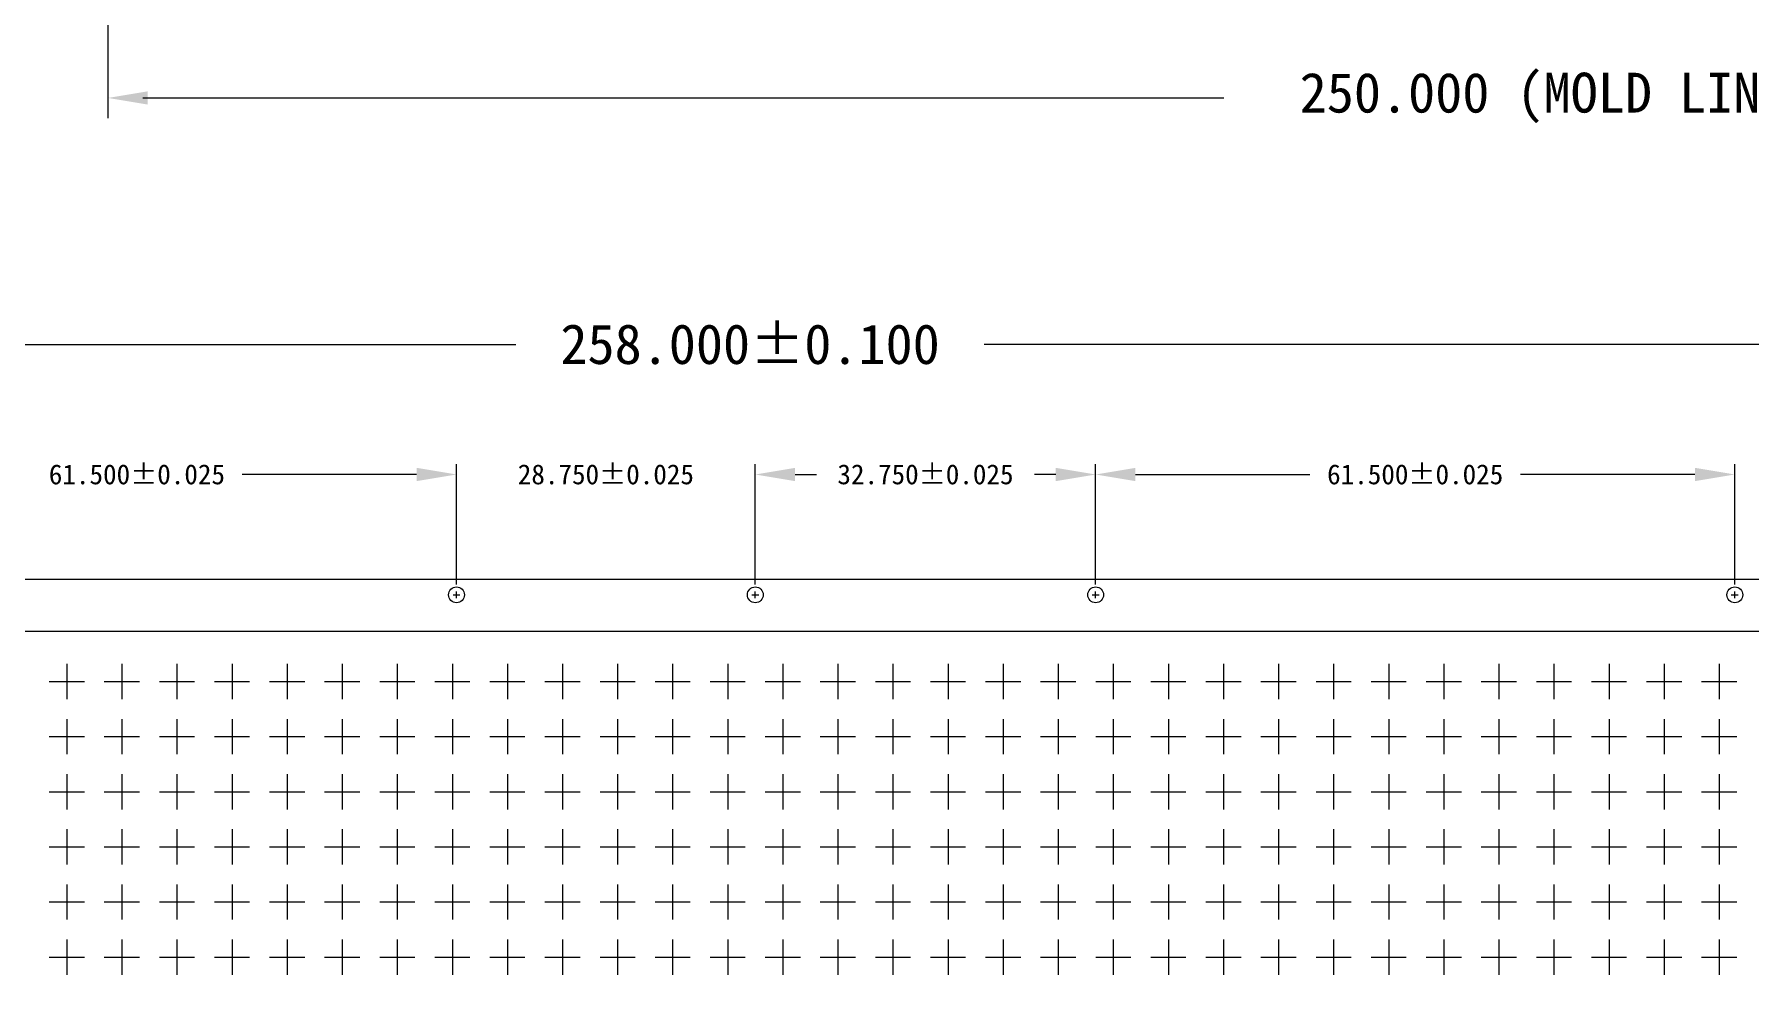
# Model space of a CAD drawing. Extents: x -197 to -81, y -157 to -2.
# Drawn here: x -170.94 to -121.42, y -130.72 to -103.31 of the extents above; entities that cross this region are included whole.
import ezdxf

# ---------------------------------------------------------------- set-up
doc = ezdxf.new("R2010")
doc.units = 0
doc.header["$LTSCALE"] = 5
doc.header["$MEASUREMENT"] = 0
doc.linetypes.add('0', pattern=[0])
doc.linetypes.add('CENTER', pattern=[2, 1.25, -0.25, 0.25, -0.25])
for name, color, linetype in [('1', 7, 'CONTINUOUS'), ('1D', 4, 'CONTINUOUS'), ('标注', 4, '0')]:
    doc.layers.add(name, color=color, linetype=linetype)
doc.layers.add('center', color=1, linetype='CONTINUOUS', lineweight=18)
doc.styles.add('宋体', font='SimSun.ttf')

msp = doc.modelspace()

# ---------------------------------------------------------------- linework, layer by layer
at = {"layer": '1', "lineweight": 5, "elevation": -0.0291}
msp.add_lwpolyline([(-111.8796, -142.422), (-188.6796, -142.422), (-188.9796, -142.122), (-188.9796, -138.972), (-188.7996, -138.972, 0.4142136), (-188.6796, -138.852), (-188.6796, -133.092, 0.4142136), (-188.7996, -132.972), (-188.9796, -132.972), (-188.9796, -128.472), (-188.7996, -128.472, 0.4142136), (-188.6796, -128.352), (-188.6796, -122.592, 0.4142136), (-188.7996, -122.472), (-188.9796, -122.472), (-188.9796, -119.322), (-188.6796, -119.022), (-111.8796, -119.022)], format="xyb", dxfattribs=at)
at = {"layer": '1', "lineweight": 5}
for centre in [(-158.7546, -119.4756, -0.0291), (-150.1296, -119.4756, -0.0291), (-140.3046, -119.4756, -0.0291), (-121.8546, -119.4756, -0.0291)]:
    msp.add_circle(centre, 0.2286, dxfattribs=at)
at = {"layer": '1D', "lineweight": 5}
for p, q in [((-158.8546, -119.4756, -0.0291), (-158.6546, -119.4756, -0.0291)), ((-158.7546, -119.5756, -0.0291), (-158.7546, -119.3756, -0.0291)), ((-150.2296, -119.4756, -0.0291), (-150.0296, -119.4756, -0.0291)), ((-150.1296, -119.5756, -0.0291), (-150.1296, -119.3756, -0.0291)), ((-140.4046, -119.4756, -0.0291), (-140.2046, -119.4756, -0.0291)), ((-140.3046, -119.5756, -0.0291), (-140.3046, -119.3756, -0.0291)), ((-121.9546, -119.4756, -0.0291), (-121.7546, -119.4756, -0.0291)), ((-121.8546, -119.5756, -0.0291), (-121.8546, -119.3756, -0.0291))]:
    msp.add_line(p, q, dxfattribs=at)
at = {"layer": '1D', "lineweight": 5, "elevation": -0.0291}
msp.add_lwpolyline([(-187.3296, -120.522), (-112.9296, -120.522), (-112.9296, -140.922), (-187.3296, -140.922)], close=True, dxfattribs=at)
at = {"layer": 'center', "color": 1, "linetype": 'CENTER', "lineweight": 5}
for p, q in [((-170.0046, -121.4698, -0.0291), (-170.0046, -122.4843, -0.0291)), ((-168.4146, -121.4698, -0.0291), (-168.4146, -122.4843, -0.0291)), ((-166.8246, -121.4698, -0.0291), (-166.8246, -122.4843, -0.0291)), ((-165.2346, -121.4698, -0.0291), (-165.2346, -122.4843, -0.0291)), ((-163.6446, -121.4698, -0.0291), (-163.6446, -122.4843, -0.0291)), ((-162.0546, -121.4698, -0.0291), (-162.0546, -122.4843, -0.0291)), ((-160.4646, -121.4698, -0.0291), (-160.4646, -122.4843, -0.0291)), ((-158.8746, -121.4698, -0.0291), (-158.8746, -122.4843, -0.0291)), ((-157.2846, -121.4698, -0.0291), (-157.2846, -122.4843, -0.0291)), ((-155.6946, -121.4698, -0.0291), (-155.6946, -122.4843, -0.0291)), ((-154.1046, -121.4698, -0.0291), (-154.1046, -122.4843, -0.0291)), ((-152.5146, -121.4698, -0.0291), (-152.5146, -122.4843, -0.0291)), ((-150.9246, -121.4698, -0.0291), (-150.9246, -122.4843, -0.0291)), ((-149.3346, -121.4698, -0.0291), (-149.3346, -122.4843, -0.0291)), ((-147.7446, -121.4698, -0.0291), (-147.7446, -122.4843, -0.0291)), ((-146.1546, -121.4698, -0.0291), (-146.1546, -122.4843, -0.0291)), ((-144.5646, -121.4698, -0.0291), (-144.5646, -122.4843, -0.0291)), ((-142.9746, -121.4698, -0.0291), (-142.9746, -122.4843, -0.0291)), ((-141.3846, -121.4698, -0.0291), (-141.3846, -122.4843, -0.0291)), ((-139.7946, -121.4698, -0.0291), (-139.7946, -122.4843, -0.0291)), ((-138.2046, -121.4698, -0.0291), (-138.2046, -122.4843, -0.0291)), ((-136.6146, -121.4698, -0.0291), (-136.6146, -122.4843, -0.0291)), ((-135.0246, -121.4698, -0.0291), (-135.0246, -122.4843, -0.0291)), ((-133.4346, -121.4698, -0.0291), (-133.4346, -122.4843, -0.0291)), ((-131.8446, -121.4698, -0.0291), (-131.8446, -122.4843, -0.0291)), ((-130.2546, -121.4698, -0.0291), (-130.2546, -122.4843, -0.0291)), ((-128.6646, -121.4698, -0.0291), (-128.6646, -122.4843, -0.0291)), ((-127.0746, -121.4698, -0.0291), (-127.0746, -122.4843, -0.0291)), ((-125.4846, -121.4698, -0.0291), (-125.4846, -122.4843, -0.0291)), ((-123.8946, -121.4698, -0.0291), (-123.8946, -122.4843, -0.0291)), ((-122.3046, -121.4698, -0.0291), (-122.3046, -122.4843, -0.0291)), ((-170.5118, -121.977, -0.0291), (-169.4974, -121.977, -0.0291)), ((-168.9218, -121.977, -0.0291), (-167.9074, -121.977, -0.0291)), ((-167.3318, -121.977, -0.0291), (-166.3174, -121.977, -0.0291)), ((-165.7418, -121.977, -0.0291), (-164.7274, -121.977, -0.0291)), ((-164.1518, -121.977, -0.0291), (-163.1374, -121.977, -0.0291)), ((-162.5618, -121.977, -0.0291), (-161.5474, -121.977, -0.0291)), ((-160.9718, -121.977, -0.0291), (-159.9574, -121.977, -0.0291)), ((-159.3818, -121.977, -0.0291), (-158.3674, -121.977, -0.0291)), ((-157.7918, -121.977, -0.0291), (-156.7774, -121.977, -0.0291)), ((-156.2018, -121.977, -0.0291), (-155.1874, -121.977, -0.0291)), ((-154.6118, -121.977, -0.0291), (-153.5974, -121.977, -0.0291)), ((-153.0218, -121.977, -0.0291), (-152.0074, -121.977, -0.0291)), ((-151.4318, -121.977, -0.0291), (-150.4174, -121.977, -0.0291)), ((-149.8418, -121.977, -0.0291), (-148.8274, -121.977, -0.0291)), ((-148.2518, -121.977, -0.0291), (-147.2374, -121.977, -0.0291)), ((-146.6618, -121.977, -0.0291), (-145.6474, -121.977, -0.0291)), ((-145.0718, -121.977, -0.0291), (-144.0574, -121.977, -0.0291)), ((-143.4818, -121.977, -0.0291), (-142.4674, -121.977, -0.0291)), ((-141.8918, -121.977, -0.0291), (-140.8774, -121.977, -0.0291)), ((-140.3018, -121.977, -0.0291), (-139.2874, -121.977, -0.0291)), ((-138.7118, -121.977, -0.0291), (-137.6974, -121.977, -0.0291)), ((-137.1218, -121.977, -0.0291), (-136.1074, -121.977, -0.0291)), ((-135.5318, -121.977, -0.0291), (-134.5174, -121.977, -0.0291)), ((-133.9418, -121.977, -0.0291), (-132.9274, -121.977, -0.0291)), ((-132.3518, -121.977, -0.0291), (-131.3374, -121.977, -0.0291)), ((-130.7618, -121.977, -0.0291), (-129.7474, -121.977, -0.0291)), ((-129.1718, -121.977, -0.0291), (-128.1574, -121.977, -0.0291)), ((-127.5818, -121.977, -0.0291), (-126.5674, -121.977, -0.0291)), ((-125.9918, -121.977, -0.0291), (-124.9774, -121.977, -0.0291)), ((-124.4018, -121.977, -0.0291), (-123.3874, -121.977, -0.0291)), ((-122.8118, -121.977, -0.0291), (-121.7974, -121.977, -0.0291)), ((-170.0046, -123.0598, -0.0291), (-170.0046, -124.0743, -0.0291)), ((-168.4146, -123.0598, -0.0291), (-168.4146, -124.0743, -0.0291)), ((-166.8246, -123.0598, -0.0291), (-166.8246, -124.0743, -0.0291)), ((-165.2346, -123.0598, -0.0291), (-165.2346, -124.0743, -0.0291)), ((-163.6446, -123.0598, -0.0291), (-163.6446, -124.0743, -0.0291)), ((-162.0546, -123.0598, -0.0291), (-162.0546, -124.0743, -0.0291)), ((-160.4646, -123.0598, -0.0291), (-160.4646, -124.0743, -0.0291)), ((-158.8746, -123.0598, -0.0291), (-158.8746, -124.0743, -0.0291)), ((-157.2846, -123.0598, -0.0291), (-157.2846, -124.0743, -0.0291)), ((-155.6946, -123.0598, -0.0291), (-155.6946, -124.0743, -0.0291)), ((-154.1046, -123.0598, -0.0291), (-154.1046, -124.0743, -0.0291)), ((-152.5146, -123.0598, -0.0291), (-152.5146, -124.0743, -0.0291)), ((-150.9246, -123.0598, -0.0291), (-150.9246, -124.0743, -0.0291)), ((-149.3346, -123.0598, -0.0291), (-149.3346, -124.0743, -0.0291)), ((-147.7446, -123.0598, -0.0291), (-147.7446, -124.0743, -0.0291)), ((-146.1546, -123.0598, -0.0291), (-146.1546, -124.0743, -0.0291)), ((-144.5646, -123.0598, -0.0291), (-144.5646, -124.0743, -0.0291)), ((-142.9746, -123.0598, -0.0291), (-142.9746, -124.0743, -0.0291)), ((-141.3846, -123.0598, -0.0291), (-141.3846, -124.0743, -0.0291)), ((-139.7946, -123.0598, -0.0291), (-139.7946, -124.0743, -0.0291)), ((-138.2046, -123.0598, -0.0291), (-138.2046, -124.0743, -0.0291)), ((-136.6146, -123.0598, -0.0291), (-136.6146, -124.0743, -0.0291)), ((-135.0246, -123.0598, -0.0291), (-135.0246, -124.0743, -0.0291)), ((-133.4346, -123.0598, -0.0291), (-133.4346, -124.0743, -0.0291)), ((-131.8446, -123.0598, -0.0291), (-131.8446, -124.0743, -0.0291)), ((-130.2546, -123.0598, -0.0291), (-130.2546, -124.0743, -0.0291)), ((-128.6646, -123.0598, -0.0291), (-128.6646, -124.0743, -0.0291)), ((-127.0746, -123.0598, -0.0291), (-127.0746, -124.0743, -0.0291)), ((-125.4846, -123.0598, -0.0291), (-125.4846, -124.0743, -0.0291)), ((-123.8946, -123.0598, -0.0291), (-123.8946, -124.0743, -0.0291)), ((-122.3046, -123.0598, -0.0291), (-122.3046, -124.0743, -0.0291)), ((-170.5118, -123.567, -0.0291), (-169.4974, -123.567, -0.0291)), ((-168.9218, -123.567, -0.0291), (-167.9074, -123.567, -0.0291)), ((-167.3318, -123.567, -0.0291), (-166.3174, -123.567, -0.0291)), ((-165.7418, -123.567, -0.0291), (-164.7274, -123.567, -0.0291)), ((-164.1518, -123.567, -0.0291), (-163.1374, -123.567, -0.0291)), ((-162.5618, -123.567, -0.0291), (-161.5474, -123.567, -0.0291)), ((-160.9718, -123.567, -0.0291), (-159.9574, -123.567, -0.0291)), ((-159.3818, -123.567, -0.0291), (-158.3674, -123.567, -0.0291)), ((-157.7918, -123.567, -0.0291), (-156.7774, -123.567, -0.0291)), ((-156.2018, -123.567, -0.0291), (-155.1874, -123.567, -0.0291)), ((-154.6118, -123.567, -0.0291), (-153.5974, -123.567, -0.0291)), ((-153.0218, -123.567, -0.0291), (-152.0074, -123.567, -0.0291)), ((-151.4318, -123.567, -0.0291), (-150.4174, -123.567, -0.0291)), ((-149.8418, -123.567, -0.0291), (-148.8274, -123.567, -0.0291)), ((-148.2518, -123.567, -0.0291), (-147.2374, -123.567, -0.0291)), ((-146.6618, -123.567, -0.0291), (-145.6474, -123.567, -0.0291)), ((-145.0718, -123.567, -0.0291), (-144.0574, -123.567, -0.0291)), ((-143.4818, -123.567, -0.0291), (-142.4674, -123.567, -0.0291)), ((-141.8918, -123.567, -0.0291), (-140.8774, -123.567, -0.0291)), ((-140.3018, -123.567, -0.0291), (-139.2874, -123.567, -0.0291)), ((-138.7118, -123.567, -0.0291), (-137.6974, -123.567, -0.0291)), ((-137.1218, -123.567, -0.0291), (-136.1074, -123.567, -0.0291)), ((-135.5318, -123.567, -0.0291), (-134.5174, -123.567, -0.0291)), ((-133.9418, -123.567, -0.0291), (-132.9274, -123.567, -0.0291)), ((-132.3518, -123.567, -0.0291), (-131.3374, -123.567, -0.0291)), ((-130.7618, -123.567, -0.0291), (-129.7474, -123.567, -0.0291)), ((-129.1718, -123.567, -0.0291), (-128.1574, -123.567, -0.0291)), ((-127.5818, -123.567, -0.0291), (-126.5674, -123.567, -0.0291)), ((-125.9918, -123.567, -0.0291), (-124.9774, -123.567, -0.0291)), ((-124.4018, -123.567, -0.0291), (-123.3874, -123.567, -0.0291)), ((-122.8118, -123.567, -0.0291), (-121.7974, -123.567, -0.0291)), ((-170.0046, -124.6498, -0.0291), (-170.0046, -125.6643, -0.0291)), ((-168.4146, -124.6498, -0.0291), (-168.4146, -125.6643, -0.0291)), ((-166.8246, -124.6498, -0.0291), (-166.8246, -125.6643, -0.0291)), ((-165.2346, -124.6498, -0.0291), (-165.2346, -125.6643, -0.0291)), ((-163.6446, -124.6498, -0.0291), (-163.6446, -125.6643, -0.0291)), ((-162.0546, -124.6498, -0.0291), (-162.0546, -125.6643, -0.0291)), ((-160.4646, -124.6498, -0.0291), (-160.4646, -125.6643, -0.0291)), ((-158.8746, -124.6498, -0.0291), (-158.8746, -125.6643, -0.0291)), ((-157.2846, -124.6498, -0.0291), (-157.2846, -125.6643, -0.0291)), ((-155.6946, -124.6498, -0.0291), (-155.6946, -125.6643, -0.0291)), ((-154.1046, -124.6498, -0.0291), (-154.1046, -125.6643, -0.0291)), ((-152.5146, -124.6498, -0.0291), (-152.5146, -125.6643, -0.0291)), ((-150.9246, -124.6498, -0.0291), (-150.9246, -125.6643, -0.0291)), ((-149.3346, -124.6498, -0.0291), (-149.3346, -125.6643, -0.0291)), ((-147.7446, -124.6498, -0.0291), (-147.7446, -125.6643, -0.0291)), ((-146.1546, -124.6498, -0.0291), (-146.1546, -125.6643, -0.0291)), ((-144.5646, -124.6498, -0.0291), (-144.5646, -125.6643, -0.0291)), ((-142.9746, -124.6498, -0.0291), (-142.9746, -125.6643, -0.0291)), ((-141.3846, -124.6498, -0.0291), (-141.3846, -125.6643, -0.0291)), ((-139.7946, -124.6498, -0.0291), (-139.7946, -125.6643, -0.0291)), ((-138.2046, -124.6498, -0.0291), (-138.2046, -125.6643, -0.0291)), ((-136.6146, -124.6498, -0.0291), (-136.6146, -125.6643, -0.0291)), ((-135.0246, -124.6498, -0.0291), (-135.0246, -125.6643, -0.0291)), ((-133.4346, -124.6498, -0.0291), (-133.4346, -125.6643, -0.0291)), ((-131.8446, -124.6498, -0.0291), (-131.8446, -125.6643, -0.0291)), ((-130.2546, -124.6498, -0.0291), (-130.2546, -125.6643, -0.0291)), ((-128.6646, -124.6498, -0.0291), (-128.6646, -125.6643, -0.0291)), ((-127.0746, -124.6498, -0.0291), (-127.0746, -125.6643, -0.0291)), ((-125.4846, -124.6498, -0.0291), (-125.4846, -125.6643, -0.0291)), ((-123.8946, -124.6498, -0.0291), (-123.8946, -125.6643, -0.0291)), ((-122.3046, -124.6498, -0.0291), (-122.3046, -125.6643, -0.0291)), ((-170.5118, -125.157, -0.0291), (-169.4974, -125.157, -0.0291)), ((-168.9218, -125.157, -0.0291), (-167.9074, -125.157, -0.0291)), ((-167.3318, -125.157, -0.0291), (-166.3174, -125.157, -0.0291)), ((-165.7418, -125.157, -0.0291), (-164.7274, -125.157, -0.0291)), ((-164.1518, -125.157, -0.0291), (-163.1374, -125.157, -0.0291)), ((-162.5618, -125.157, -0.0291), (-161.5474, -125.157, -0.0291)), ((-160.9718, -125.157, -0.0291), (-159.9574, -125.157, -0.0291)), ((-159.3818, -125.157, -0.0291), (-158.3674, -125.157, -0.0291)), ((-157.7918, -125.157, -0.0291), (-156.7774, -125.157, -0.0291)), ((-156.2018, -125.157, -0.0291), (-155.1874, -125.157, -0.0291)), ((-154.6118, -125.157, -0.0291), (-153.5974, -125.157, -0.0291)), ((-153.0218, -125.157, -0.0291), (-152.0074, -125.157, -0.0291)), ((-151.4318, -125.157, -0.0291), (-150.4174, -125.157, -0.0291)), ((-149.8418, -125.157, -0.0291), (-148.8274, -125.157, -0.0291)), ((-148.2518, -125.157, -0.0291), (-147.2374, -125.157, -0.0291)), ((-146.6618, -125.157, -0.0291), (-145.6474, -125.157, -0.0291)), ((-145.0718, -125.157, -0.0291), (-144.0574, -125.157, -0.0291)), ((-143.4818, -125.157, -0.0291), (-142.4674, -125.157, -0.0291)), ((-141.8918, -125.157, -0.0291), (-140.8774, -125.157, -0.0291)), ((-140.3018, -125.157, -0.0291), (-139.2874, -125.157, -0.0291)), ((-138.7118, -125.157, -0.0291), (-137.6974, -125.157, -0.0291)), ((-137.1218, -125.157, -0.0291), (-136.1074, -125.157, -0.0291)), ((-135.5318, -125.157, -0.0291), (-134.5174, -125.157, -0.0291)), ((-133.9418, -125.157, -0.0291), (-132.9274, -125.157, -0.0291)), ((-132.3518, -125.157, -0.0291), (-131.3374, -125.157, -0.0291)), ((-130.7618, -125.157, -0.0291), (-129.7474, -125.157, -0.0291)), ((-129.1718, -125.157, -0.0291), (-128.1574, -125.157, -0.0291)), ((-127.5818, -125.157, -0.0291), (-126.5674, -125.157, -0.0291)), ((-125.9918, -125.157, -0.0291), (-124.9774, -125.157, -0.0291)), ((-124.4018, -125.157, -0.0291), (-123.3874, -125.157, -0.0291)), ((-122.8118, -125.157, -0.0291), (-121.7974, -125.157, -0.0291)), ((-170.0046, -126.2398, -0.0291), (-170.0046, -127.2543, -0.0291)), ((-168.4146, -126.2398, -0.0291), (-168.4146, -127.2543, -0.0291)), ((-166.8246, -126.2398, -0.0291), (-166.8246, -127.2543, -0.0291)), ((-165.2346, -126.2398, -0.0291), (-165.2346, -127.2543, -0.0291)), ((-163.6446, -126.2398, -0.0291), (-163.6446, -127.2543, -0.0291)), ((-162.0546, -126.2398, -0.0291), (-162.0546, -127.2543, -0.0291)), ((-160.4646, -126.2398, -0.0291), (-160.4646, -127.2543, -0.0291)), ((-158.8746, -126.2398, -0.0291), (-158.8746, -127.2543, -0.0291)), ((-157.2846, -126.2398, -0.0291), (-157.2846, -127.2543, -0.0291)), ((-155.6946, -126.2398, -0.0291), (-155.6946, -127.2543, -0.0291)), ((-154.1046, -126.2398, -0.0291), (-154.1046, -127.2543, -0.0291)), ((-152.5146, -126.2398, -0.0291), (-152.5146, -127.2543, -0.0291)), ((-150.9246, -126.2398, -0.0291), (-150.9246, -127.2543, -0.0291)), ((-149.3346, -126.2398, -0.0291), (-149.3346, -127.2543, -0.0291)), ((-147.7446, -126.2398, -0.0291), (-147.7446, -127.2543, -0.0291)), ((-146.1546, -126.2398, -0.0291), (-146.1546, -127.2543, -0.0291)), ((-144.5646, -126.2398, -0.0291), (-144.5646, -127.2543, -0.0291)), ((-142.9746, -126.2398, -0.0291), (-142.9746, -127.2543, -0.0291)), ((-141.3846, -126.2398, -0.0291), (-141.3846, -127.2543, -0.0291)), ((-139.7946, -126.2398, -0.0291), (-139.7946, -127.2543, -0.0291)), ((-138.2046, -126.2398, -0.0291), (-138.2046, -127.2543, -0.0291)), ((-136.6146, -126.2398, -0.0291), (-136.6146, -127.2543, -0.0291)), ((-135.0246, -126.2398, -0.0291), (-135.0246, -127.2543, -0.0291)), ((-133.4346, -126.2398, -0.0291), (-133.4346, -127.2543, -0.0291)), ((-131.8446, -126.2398, -0.0291), (-131.8446, -127.2543, -0.0291)), ((-130.2546, -126.2398, -0.0291), (-130.2546, -127.2543, -0.0291)), ((-128.6646, -126.2398, -0.0291), (-128.6646, -127.2543, -0.0291)), ((-127.0746, -126.2398, -0.0291), (-127.0746, -127.2543, -0.0291)), ((-125.4846, -126.2398, -0.0291), (-125.4846, -127.2543, -0.0291)), ((-123.8946, -126.2398, -0.0291), (-123.8946, -127.2543, -0.0291)), ((-122.3046, -126.2398, -0.0291), (-122.3046, -127.2543, -0.0291)), ((-170.5118, -126.747, -0.0291), (-169.4974, -126.747, -0.0291)), ((-168.9218, -126.747, -0.0291), (-167.9074, -126.747, -0.0291)), ((-167.3318, -126.747, -0.0291), (-166.3174, -126.747, -0.0291)), ((-165.7418, -126.747, -0.0291), (-164.7274, -126.747, -0.0291)), ((-164.1518, -126.747, -0.0291), (-163.1374, -126.747, -0.0291)), ((-162.5618, -126.747, -0.0291), (-161.5474, -126.747, -0.0291)), ((-160.9718, -126.747, -0.0291), (-159.9574, -126.747, -0.0291)), ((-159.3818, -126.747, -0.0291), (-158.3674, -126.747, -0.0291)), ((-157.7918, -126.747, -0.0291), (-156.7774, -126.747, -0.0291)), ((-156.2018, -126.747, -0.0291), (-155.1874, -126.747, -0.0291)), ((-154.6118, -126.747, -0.0291), (-153.5974, -126.747, -0.0291)), ((-153.0218, -126.747, -0.0291), (-152.0074, -126.747, -0.0291)), ((-151.4318, -126.747, -0.0291), (-150.4174, -126.747, -0.0291)), ((-149.8418, -126.747, -0.0291), (-148.8274, -126.747, -0.0291)), ((-148.2518, -126.747, -0.0291), (-147.2374, -126.747, -0.0291)), ((-146.6618, -126.747, -0.0291), (-145.6474, -126.747, -0.0291)), ((-145.0718, -126.747, -0.0291), (-144.0574, -126.747, -0.0291)), ((-143.4818, -126.747, -0.0291), (-142.4674, -126.747, -0.0291)), ((-141.8918, -126.747, -0.0291), (-140.8774, -126.747, -0.0291)), ((-140.3018, -126.747, -0.0291), (-139.2874, -126.747, -0.0291)), ((-138.7118, -126.747, -0.0291), (-137.6974, -126.747, -0.0291)), ((-137.1218, -126.747, -0.0291), (-136.1074, -126.747, -0.0291)), ((-135.5318, -126.747, -0.0291), (-134.5174, -126.747, -0.0291)), ((-133.9418, -126.747, -0.0291), (-132.9274, -126.747, -0.0291)), ((-132.3518, -126.747, -0.0291), (-131.3374, -126.747, -0.0291)), ((-130.7618, -126.747, -0.0291), (-129.7474, -126.747, -0.0291)), ((-129.1718, -126.747, -0.0291), (-128.1574, -126.747, -0.0291)), ((-127.5818, -126.747, -0.0291), (-126.5674, -126.747, -0.0291)), ((-125.9918, -126.747, -0.0291), (-124.9774, -126.747, -0.0291)), ((-124.4018, -126.747, -0.0291), (-123.3874, -126.747, -0.0291)), ((-122.8118, -126.747, -0.0291), (-121.7974, -126.747, -0.0291)), ((-170.0046, -127.8298, -0.0291), (-170.0046, -128.8443, -0.0291)), ((-168.4146, -127.8298, -0.0291), (-168.4146, -128.8443, -0.0291)), ((-166.8246, -127.8298, -0.0291), (-166.8246, -128.8443, -0.0291)), ((-165.2346, -127.8298, -0.0291), (-165.2346, -128.8443, -0.0291)), ((-163.6446, -127.8298, -0.0291), (-163.6446, -128.8443, -0.0291)), ((-162.0546, -127.8298, -0.0291), (-162.0546, -128.8443, -0.0291)), ((-160.4646, -127.8298, -0.0291), (-160.4646, -128.8443, -0.0291)), ((-158.8746, -127.8298, -0.0291), (-158.8746, -128.8443, -0.0291)), ((-157.2846, -127.8298, -0.0291), (-157.2846, -128.8443, -0.0291)), ((-155.6946, -127.8298, -0.0291), (-155.6946, -128.8443, -0.0291)), ((-154.1046, -127.8298, -0.0291), (-154.1046, -128.8443, -0.0291)), ((-152.5146, -127.8298, -0.0291), (-152.5146, -128.8443, -0.0291)), ((-150.9246, -127.8298, -0.0291), (-150.9246, -128.8443, -0.0291)), ((-149.3346, -127.8298, -0.0291), (-149.3346, -128.8443, -0.0291)), ((-147.7446, -127.8298, -0.0291), (-147.7446, -128.8443, -0.0291)), ((-146.1546, -127.8298, -0.0291), (-146.1546, -128.8443, -0.0291)), ((-144.5646, -127.8298, -0.0291), (-144.5646, -128.8443, -0.0291)), ((-142.9746, -127.8298, -0.0291), (-142.9746, -128.8443, -0.0291)), ((-141.3846, -127.8298, -0.0291), (-141.3846, -128.8443, -0.0291)), ((-139.7946, -127.8298, -0.0291), (-139.7946, -128.8443, -0.0291)), ((-138.2046, -127.8298, -0.0291), (-138.2046, -128.8443, -0.0291)), ((-136.6146, -127.8298, -0.0291), (-136.6146, -128.8443, -0.0291)), ((-135.0246, -127.8298, -0.0291), (-135.0246, -128.8443, -0.0291)), ((-133.4346, -127.8298, -0.0291), (-133.4346, -128.8443, -0.0291)), ((-131.8446, -127.8298, -0.0291), (-131.8446, -128.8443, -0.0291)), ((-130.2546, -127.8298, -0.0291), (-130.2546, -128.8443, -0.0291)), ((-128.6646, -127.8298, -0.0291), (-128.6646, -128.8443, -0.0291)), ((-127.0746, -127.8298, -0.0291), (-127.0746, -128.8443, -0.0291)), ((-125.4846, -127.8298, -0.0291), (-125.4846, -128.8443, -0.0291)), ((-123.8946, -127.8298, -0.0291), (-123.8946, -128.8443, -0.0291)), ((-122.3046, -127.8298, -0.0291), (-122.3046, -128.8443, -0.0291)), ((-170.5118, -128.337, -0.0291), (-169.4974, -128.337, -0.0291)), ((-168.9218, -128.337, -0.0291), (-167.9074, -128.337, -0.0291)), ((-167.3318, -128.337, -0.0291), (-166.3174, -128.337, -0.0291)), ((-165.7418, -128.337, -0.0291), (-164.7274, -128.337, -0.0291)), ((-164.1518, -128.337, -0.0291), (-163.1374, -128.337, -0.0291)), ((-162.5618, -128.337, -0.0291), (-161.5474, -128.337, -0.0291)), ((-160.9718, -128.337, -0.0291), (-159.9574, -128.337, -0.0291)), ((-159.3818, -128.337, -0.0291), (-158.3674, -128.337, -0.0291)), ((-157.7918, -128.337, -0.0291), (-156.7774, -128.337, -0.0291)), ((-156.2018, -128.337, -0.0291), (-155.1874, -128.337, -0.0291)), ((-154.6118, -128.337, -0.0291), (-153.5974, -128.337, -0.0291)), ((-153.0218, -128.337, -0.0291), (-152.0074, -128.337, -0.0291)), ((-151.4318, -128.337, -0.0291), (-150.4174, -128.337, -0.0291)), ((-149.8418, -128.337, -0.0291), (-148.8274, -128.337, -0.0291)), ((-148.2518, -128.337, -0.0291), (-147.2374, -128.337, -0.0291)), ((-146.6618, -128.337, -0.0291), (-145.6474, -128.337, -0.0291)), ((-145.0718, -128.337, -0.0291), (-144.0574, -128.337, -0.0291)), ((-143.4818, -128.337, -0.0291), (-142.4674, -128.337, -0.0291)), ((-141.8918, -128.337, -0.0291), (-140.8774, -128.337, -0.0291)), ((-140.3018, -128.337, -0.0291), (-139.2874, -128.337, -0.0291)), ((-138.7118, -128.337, -0.0291), (-137.6974, -128.337, -0.0291)), ((-137.1218, -128.337, -0.0291), (-136.1074, -128.337, -0.0291)), ((-135.5318, -128.337, -0.0291), (-134.5174, -128.337, -0.0291)), ((-133.9418, -128.337, -0.0291), (-132.9274, -128.337, -0.0291)), ((-132.3518, -128.337, -0.0291), (-131.3374, -128.337, -0.0291)), ((-130.7618, -128.337, -0.0291), (-129.7474, -128.337, -0.0291)), ((-129.1718, -128.337, -0.0291), (-128.1574, -128.337, -0.0291)), ((-127.5818, -128.337, -0.0291), (-126.5674, -128.337, -0.0291)), ((-125.9918, -128.337, -0.0291), (-124.9774, -128.337, -0.0291)), ((-124.4018, -128.337, -0.0291), (-123.3874, -128.337, -0.0291)), ((-122.8118, -128.337, -0.0291), (-121.7974, -128.337, -0.0291)), ((-170.0046, -129.4198, -0.0291), (-170.0046, -130.4343, -0.0291)), ((-168.4146, -129.4198, -0.0291), (-168.4146, -130.4343, -0.0291)), ((-166.8246, -129.4198, -0.0291), (-166.8246, -130.4343, -0.0291)), ((-165.2346, -129.4198, -0.0291), (-165.2346, -130.4343, -0.0291)), ((-163.6446, -129.4198, -0.0291), (-163.6446, -130.4343, -0.0291)), ((-162.0546, -129.4198, -0.0291), (-162.0546, -130.4343, -0.0291)), ((-160.4646, -129.4198, -0.0291), (-160.4646, -130.4343, -0.0291)), ((-158.8746, -129.4198, -0.0291), (-158.8746, -130.4343, -0.0291)), ((-157.2846, -129.4198, -0.0291), (-157.2846, -130.4343, -0.0291)), ((-155.6946, -129.4198, -0.0291), (-155.6946, -130.4343, -0.0291)), ((-154.1046, -129.4198, -0.0291), (-154.1046, -130.4343, -0.0291)), ((-152.5146, -129.4198, -0.0291), (-152.5146, -130.4343, -0.0291)), ((-150.9246, -129.4198, -0.0291), (-150.9246, -130.4343, -0.0291)), ((-149.3346, -129.4198, -0.0291), (-149.3346, -130.4343, -0.0291)), ((-147.7446, -129.4198, -0.0291), (-147.7446, -130.4343, -0.0291)), ((-146.1546, -129.4198, -0.0291), (-146.1546, -130.4343, -0.0291)), ((-144.5646, -129.4198, -0.0291), (-144.5646, -130.4343, -0.0291)), ((-142.9746, -129.4198, -0.0291), (-142.9746, -130.4343, -0.0291)), ((-141.3846, -129.4198, -0.0291), (-141.3846, -130.4343, -0.0291)), ((-139.7946, -129.4198, -0.0291), (-139.7946, -130.4343, -0.0291)), ((-138.2046, -129.4198, -0.0291), (-138.2046, -130.4343, -0.0291)), ((-136.6146, -129.4198, -0.0291), (-136.6146, -130.4343, -0.0291)), ((-135.0246, -129.4198, -0.0291), (-135.0246, -130.4343, -0.0291)), ((-133.4346, -129.4198, -0.0291), (-133.4346, -130.4343, -0.0291)), ((-131.8446, -129.4198, -0.0291), (-131.8446, -130.4343, -0.0291)), ((-130.2546, -129.4198, -0.0291), (-130.2546, -130.4343, -0.0291)), ((-128.6646, -129.4198, -0.0291), (-128.6646, -130.4343, -0.0291)), ((-127.0746, -129.4198, -0.0291), (-127.0746, -130.4343, -0.0291)), ((-125.4846, -129.4198, -0.0291), (-125.4846, -130.4343, -0.0291)), ((-123.8946, -129.4198, -0.0291), (-123.8946, -130.4343, -0.0291)), ((-122.3046, -129.4198, -0.0291), (-122.3046, -130.4343, -0.0291)), ((-170.5118, -129.927, -0.0291), (-169.4974, -129.927, -0.0291)), ((-168.9218, -129.927, -0.0291), (-167.9074, -129.927, -0.0291)), ((-167.3318, -129.927, -0.0291), (-166.3174, -129.927, -0.0291)), ((-165.7418, -129.927, -0.0291), (-164.7274, -129.927, -0.0291)), ((-164.1518, -129.927, -0.0291), (-163.1374, -129.927, -0.0291)), ((-162.5618, -129.927, -0.0291), (-161.5474, -129.927, -0.0291)), ((-160.9718, -129.927, -0.0291), (-159.9574, -129.927, -0.0291)), ((-159.3818, -129.927, -0.0291), (-158.3674, -129.927, -0.0291)), ((-157.7918, -129.927, -0.0291), (-156.7774, -129.927, -0.0291)), ((-156.2018, -129.927, -0.0291), (-155.1874, -129.927, -0.0291)), ((-154.6118, -129.927, -0.0291), (-153.5974, -129.927, -0.0291)), ((-153.0218, -129.927, -0.0291), (-152.0074, -129.927, -0.0291)), ((-151.4318, -129.927, -0.0291), (-150.4174, -129.927, -0.0291)), ((-149.8418, -129.927, -0.0291), (-148.8274, -129.927, -0.0291)), ((-148.2518, -129.927, -0.0291), (-147.2374, -129.927, -0.0291)), ((-146.6618, -129.927, -0.0291), (-145.6474, -129.927, -0.0291)), ((-145.0718, -129.927, -0.0291), (-144.0574, -129.927, -0.0291)), ((-143.4818, -129.927, -0.0291), (-142.4674, -129.927, -0.0291)), ((-141.8918, -129.927, -0.0291), (-140.8774, -129.927, -0.0291)), ((-140.3018, -129.927, -0.0291), (-139.2874, -129.927, -0.0291)), ((-138.7118, -129.927, -0.0291), (-137.6974, -129.927, -0.0291)), ((-137.1218, -129.927, -0.0291), (-136.1074, -129.927, -0.0291)), ((-135.5318, -129.927, -0.0291), (-134.5174, -129.927, -0.0291)), ((-133.9418, -129.927, -0.0291), (-132.9274, -129.927, -0.0291)), ((-132.3518, -129.927, -0.0291), (-131.3374, -129.927, -0.0291)), ((-130.7618, -129.927, -0.0291), (-129.7474, -129.927, -0.0291)), ((-129.1718, -129.927, -0.0291), (-128.1574, -129.927, -0.0291)), ((-127.5818, -129.927, -0.0291), (-126.5674, -129.927, -0.0291)), ((-125.9918, -129.927, -0.0291), (-124.9774, -129.927, -0.0291)), ((-124.4018, -129.927, -0.0291), (-123.3874, -129.927, -0.0291)), ((-122.8118, -129.927, -0.0291), (-121.7974, -129.927, -0.0291))]:
    msp.add_line(p, q, dxfattribs=at)
at = {"layer": '标注', "lineweight": 5}
for p, q in [((-168.8154, -88.4137, -0.0291), (-168.8154, -105.7215, -0.0291)), ((-167.81, -105.1418, -0.0291), (-136.6034, -105.1418, -0.0291)), ((-187.8296, -112.251, -0.0291), (-157.0415, -112.251, -0.0291)), ((-112.7296, -112.251, -0.0291), (-143.5177, -112.251, -0.0291)), ((-158.7546, -119.1756, -0.0291), (-158.7546, -115.7043, -0.0291)), ((-158.7546, -119.1756, -0.0291), (-158.7546, -115.7043, -0.0291)), ((-150.1296, -119.1756, -0.0291), (-150.1296, -115.7043, -0.0291)), ((-150.1296, -119.1756, -0.0291), (-150.1296, -115.7043, -0.0291)), ((-140.3046, -119.1756, -0.0291), (-140.3046, -115.7043, -0.0291)), ((-140.3046, -119.1756, -0.0291), (-140.3046, -115.7043, -0.0291)), ((-121.8546, -119.1756, -0.0291), (-121.8546, -115.7043, -0.0291)), ((-121.8546, -119.1756, -0.0291), (-121.8546, -115.7043, -0.0291)), ((-159.9046, -116.0043, -0.0291), (-164.9415, -116.0043, -0.0291)), ((-159.9046, -116.0043, -0.0291), (-161.0546, -116.0043, -0.0291)), ((-148.9796, -116.0043, -0.0291), (-148.3647, -116.0043, -0.0291)), ((-148.9796, -116.0043, -0.0291), (-148.3647, -116.0043, -0.0291)), ((-141.4546, -116.0043, -0.0291), (-142.0695, -116.0043, -0.0291)), ((-139.1546, -116.0043, -0.0291), (-134.1177, -116.0043, -0.0291)), ((-123.0046, -116.0043, -0.0291), (-128.0415, -116.0043, -0.0291))]:
    msp.add_line(p, q, dxfattribs=at)
for points in [[(-167.6654, -104.9501, -0.0291), (-167.6654, -105.3335, -0.0291), (-168.8154, -105.1418, -0.0291)], [(-159.9046, -115.8126, -0.0291), (-159.9046, -116.1959, -0.0291), (-158.7546, -116.0043, -0.0291)], [(-159.9046, -115.8126, -0.0291), (-159.9046, -116.1959, -0.0291), (-158.7546, -116.0043, -0.0291)], [(-148.9796, -115.8126, -0.0291), (-148.9796, -116.1959, -0.0291), (-150.1296, -116.0043, -0.0291)], [(-148.9796, -115.8126, -0.0291), (-148.9796, -116.1959, -0.0291), (-150.1296, -116.0043, -0.0291)], [(-141.4546, -115.8126, -0.0291), (-141.4546, -116.1959, -0.0291), (-140.3046, -116.0043, -0.0291)], [(-139.1546, -115.8126, -0.0291), (-139.1546, -116.1959, -0.0291), (-140.3046, -116.0043, -0.0291)], [(-123.0046, -115.8126, -0.0291), (-123.0046, -116.1959, -0.0291), (-121.8546, -116.0043, -0.0291)]]:
    msp.add_solid(points, dxfattribs=at)

# ---------------------------------------------------------------- texts
at = {"layer": '标注', "lineweight": 5, "attachment_point": 5, "style": '宋体'}
for s, insert, char_height in [('250.000 (MOLD LINE)', (-126.9824, -105.1418, -0.0291), 1.15), ('258.000±0.100', (-150.2796, -112.251, -0.0291), 1.15), ('61.500±0.025', (-167.9796, -116.0043, -0.0291), 0.575), ('28.750±0.025', (-154.4421, -116.0043, -0.0291), 0.575), ('32.750±0.025', (-145.2171, -116.0043, -0.0291), 0.575), ('61.500±0.025', (-131.0796, -116.0043, -0.0291), 0.575)]:
    msp.add_mtext(s, dxfattribs=dict(at, insert=insert, char_height=char_height))

doc.saveas('drawing.dxf')
